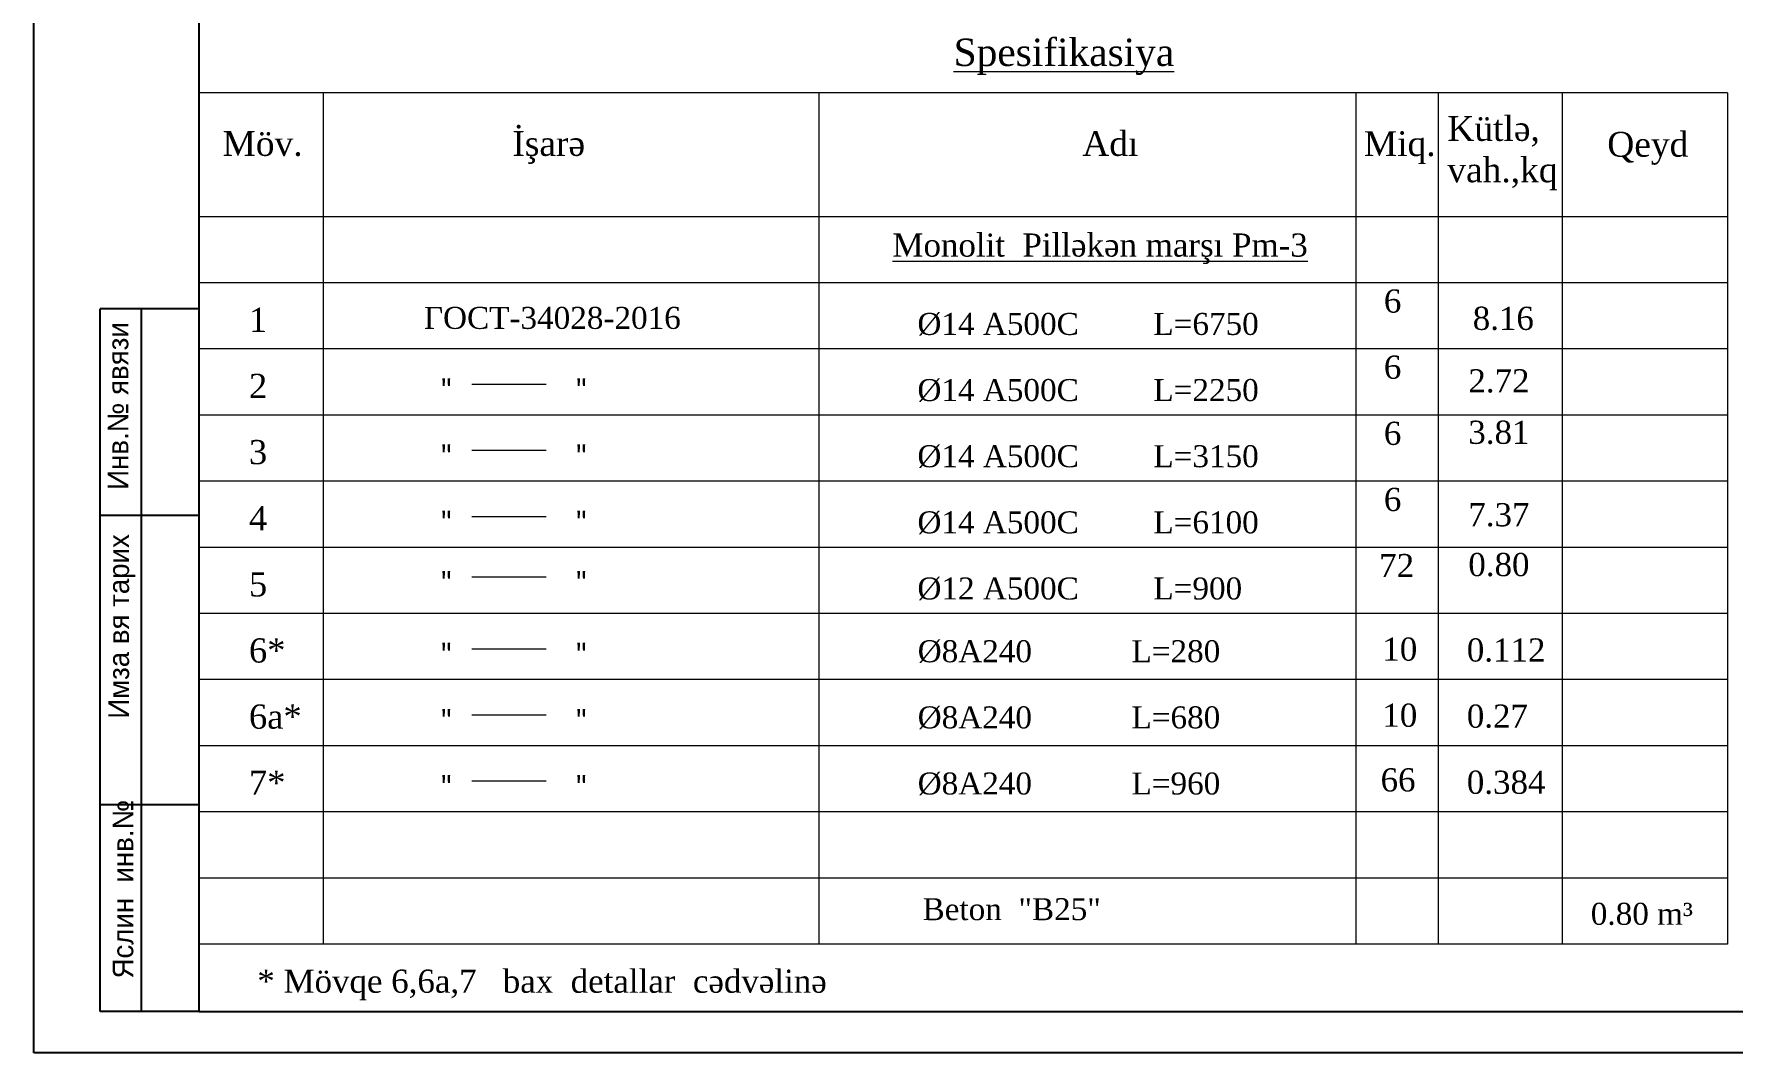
# Model space of a CAD drawing. Header units: millimetres. Extents: x -149347 to 251215, y -2929184 to -2541447.
# Drawn here: x 154722 to 172994, y -2663200 to -2652243 of the extents above; entities that cross this region are included whole.
import ezdxf

# ---------------------------------------------------------------- set-up
doc = ezdxf.new("R2010")
doc.units = ezdxf.units.MM
doc.layers.add('cedvel  0.09', color=7, linetype='Continuous', lineweight=13)
doc.styles.add('CP_ATTR', font='A3TI(LA).TTF')
doc.styles.get("Standard").update_dxf_attribs({"font": 'times.ttf'})
doc.styles.add('style6', font='ARIALN.TTF', dxfattribs={"height": 300})
doc.styles.add('Times New  Roman', font='times.ttf')
doc.styles.add('Times New Roman', font='times.ttf')

# ---------------------------------------------------------------- blocks, each defined once
blk = doc.blocks.new('mekteb')
at = {"color": 0, "lineweight": 25}
for p, q in [((99643, -1849866), (99643, -1821466)), ((139843, -1849866), (99643, -1849866))]:
    blk.add_line(p, q, dxfattribs=at)
at = {"color": 0, "lineweight": 25, "ltscale": 15}
for q in [(101643, -1821966), (139343, -1849366)]:
    blk.add_line((101643, -1849366), q, dxfattribs=at)
at = {"lineweight": 25, "ltscale": 0.25}
for p, q in [((100443, -1849366), (100443, -1840866)), ((100943, -1849367), (100943, -1840866))]:
    blk.add_line(p, q, dxfattribs=at)
at = {"lineweight": 25}
for p, q in [((101643, -1840866), (100443, -1840866)), ((101645, -1843366), (100445, -1843366)), ((101645, -1846866), (100445, -1846866)), ((101643, -1849366), (100443, -1849366))]:
    blk.add_line(p, q, dxfattribs=at)
at = {"lineweight": 25, "char_height": 250.01, "width": 5960.07, "attachment_point": 1, "rotation": 90, "style": 'CP_ATTR'}
for s, insert in [('\\pt3143;Инв.№ явязи', (100535, -1843053)), ('\\pt3143;Имза вя тарих', (100544, -1845823)), ('\\pt3143;Яслин  инв.№', (100595, -1848965))]:
    blk.add_mtext(s, dxfattribs=dict(at, insert=insert))

msp = doc.modelspace()

# ---------------------------------------------------------------- linework, layer by layer
at = {"lineweight": 15}
for p, q in [((156499.04123, -2652874.17535), (156499.04123, -2660607.81326)), ((172944.13335, -2652874.17535), (156499.04123, -2652874.17535)), ((156499.04123, -2652874.17535), (156499.04123, -2654207.5612)), ((157832.42708, -2652874.17535), (157832.42708, -2654207.5612)), ((163165.97047, -2652874.17535), (163165.97047, -2654207.5612)), ((168943.97581, -2652874.17535), (168943.97581, -2654207.5612)), ((169832.8997, -2652874.17535), (169832.8997, -2654207.5612)), ((171166.28555, -2652874.17535), (171166.28555, -2654207.5612)), ((172944.13335, -2652874.17535), (172944.13335, -2654207.5612)), ((172944.13335, -2654207.5612), (156499.04123, -2654207.5612)), ((156499.04123, -2654207.5612), (156499.04123, -2662030.0915)), ((172944.13335, -2654207.5612), (172944.13335, -2662030.0915)), ((172944.13335, -2662030.0915), (156499.04123, -2662030.0915))]:
    msp.add_line(p, q, dxfattribs=at)
at = {"color": 7, "lineweight": 15, "ltscale": 80}
for p, q in [((159433.73911, -2656008.07681), (160232.42044, -2656008.07681)), ((159433.73911, -2656719.21593), (160232.42044, -2656719.21593)), ((159433.73911, -2657430.35505), (160232.42044, -2657430.35505)), ((159433.73911, -2658079.75742), (160232.42044, -2658079.75742)), ((159433.73911, -2658852.63328), (160232.42044, -2658852.63328)), ((159433.73911, -2659563.7724), (160232.42044, -2659563.7724)), ((159433.73911, -2660274.91152), (160232.42044, -2660274.91152))]:
    msp.add_line(p, q, dxfattribs=at)
at = {"layer": 'cedvel  0.09', "lineweight": 15}
for p, q in [((157832.42708, -2654207.5612), (157832.42708, -2662030.0915)), ((163165.97047, -2654207.5612), (163165.97047, -2662030.0915)), ((168943.97581, -2654207.5612), (168943.97581, -2662030.0915)), ((169832.8997, -2654207.5612), (169832.8997, -2662030.0915)), ((171166.28555, -2654207.5612), (171166.28555, -2662030.0915)), ((172944.13335, -2654918.70032), (156499.04123, -2654918.70032)), ((172944.13335, -2655629.83943), (156499.04123, -2655629.83943)), ((172944.13335, -2656340.97855), (156499.04123, -2656340.97855)), ((172944.13335, -2657052.11767), (156499.04123, -2657052.11767)), ((172944.13335, -2657763.25679), (156499.04123, -2657763.25679)), ((172944.13335, -2658474.39591), (156499.04123, -2658474.39591)), ((172944.13335, -2659185.53503), (156499.04123, -2659185.53503)), ((172944.13335, -2659896.67415), (156499.04123, -2659896.67415)), ((172944.13335, -2660607.81326), (156499.04123, -2660607.81326)), ((172944.13335, -2661318.95238), (156499.04123, -2661318.95238))]:
    msp.add_line(p, q, dxfattribs=at)

# ---------------------------------------------------------------- block references
at = {"color": 7, "lineweight": 15, "xscale": 0.8889158819132976, "yscale": 0.8889158819132976, "zscale": 0.8889158819132976}
msp.add_blockref('mekteb', (66147.25871, -1018824.5597), dxfattribs=at)

# ---------------------------------------------------------------- texts
at = {"color": 0, "lineweight": 0, "insert": (164618.02964, -2652291.8885), "char_height": 294.7198051, "width": 1101.6842084, "attachment_point": 1, "style": 'Times New Roman'}
msp.add_mtext('{\\fTimes New Roman|b0|i0|c238|p18;\\LSpesifikasiya}', dxfattribs=at)
at = {"color": 7, "lineweight": 15, "ltscale": 15, "char_height": 266.6771695, "width": 1101.6842084, "attachment_point": 1, "style": 'Times New  Roman'}
for s, insert in [('{\\fTimes New Roman|b0|i0|c238|p18;Kütlə,\\Pvah.,kq}', (169930.40137, -2653125.73585)), ('{\\fTimes New Roman|b0|i0|c238|p18;Möv.}', (156750.74585, -2653286.81611)), ('{\\fTimes New Roman|b0|i0|c238|p18;İşarə}', (159869.65526, -2653286.81611)), ('{\\fTimes New Roman|b0|i0|c238|p18;Adı}', (166002.12108, -2653286.81611)), ('{\\fTimes New Roman|b0|i0|c238|p18;Miq.}', (169032.33437, -2653288.2285)), ('{\\fTimes New Roman|b0|i0|c238|p18;Qeyd}', (171651.50996, -2653295.43023))]:
    msp.add_mtext(s, dxfattribs=dict(at, insert=insert))
at = {"lineweight": 15}
for s, insert, char_height, width, attachment_point in [('{\\fTimes New Roman|b0|i0|c238|p18;\\H0.7x;\\LMonolit  Pilləkən marşı Pm-3}', (163959.28626, -2654387.68088), 355.5695593, 5154.7454582, 1), ('{\\fTimes New Roman|b0|i0|c238|p18;\\H0.56x;6\\H1.7858x;   }', (169247.32124, -2654989.72288), 444.4619491, 11229.6394617, 1), ('{\\fTimes New Roman|b0|i0|c238|p18;\\H0.56x;8.16}', (170203.66887, -2655175.65813), 444.4619491, 11229.6394617, 1), ('{\\fTimes New Roman|b0|i0|c238|p18;\\H0.56x;6\\H1.7858x;   }', (169247.32124, -2655700.862), 444.4619491, 11229.6394617, 1), ('{\\fTimes New Roman|b0|i0|c238|p18;\\H0.56x;2.72}', (170156.35788, -2655847.70144), 444.4619491, 11229.6394617, 1), ('{\\fTimes New Roman|b0|i0|c238|p18;\\H0.56x;6\\H1.7858x;   }', (169247.32124, -2656412.00112), 444.4619491, 11229.6394617, 1), ('{\\fTimes New Roman|b0|i0|c238|p18;\\H0.56x;3.81\\H1.7858x;  }', (170156.35788, -2656400.83861), 444.4619491, 11229.6394617, 1), ('{\\fTimes New Roman|b0|i0|c238|p18;\\H0.56x;6\\H1.7858x;   }', (169247.32124, -2657123.14024), 444.4619491, 11229.6394617, 1), ('{\\fTimes New Roman|b0|i0|c238|p18;\\H0.56x;7.37}', (170156.35788, -2657287.15779), 444.4619491, 11229.6394617, 1), ('{\\fTimes New Roman|b0|i0|c238|p18;\\H0.56x;72\\H1.7858x;   }', (169196.85433, -2657834.27935), 444.4619491, 11229.6394617, 1), ('{\\fTimes New Roman|b0|i0|c238|p18;\\H0.56x;0.80\\H1.7858x; }', (170156.35788, -2657823.11685), 444.4619491, 11229.6394617, 1), ('{\\fTimes New Roman|b0|i0|c238|p18;\\H0.56x;10\\H1.7858x;   }', (169231.1161, -2658984.98724), 444.4619491, 11229.6394617, 7), ('{\\fTimes New Roman|b0|i0|c238|p18;\\H0.56x;0.112\\H1.7858x;   }', (170140.15275, -2658996.14974), 444.4619491, 11229.6394617, 7), ('{\\fTimes New Roman|b0|i0|c238|p18;\\H0.56x;10\\H1.7858x;   }', (169231.1161, -2659696.12636), 444.4619491, 11229.6394617, 7), ('{\\fTimes New Roman|b0|i0|c238|p18;\\H0.56x;0.27}', (170140.15275, -2659707.28886), 444.4619491, 11229.6394617, 7), ('{\\fTimes New Roman|b0|i0|c238|p18;\\H0.56x;66\\H1.7858x;   }', (169212.28769, -2660391.07482), 444.4619491, 11229.6394617, 7), ('{\\fTimes New Roman|b0|i0|c238|p18;\\H0.56x;0.384\\H1.7858x;  }', (170140.15275, -2660418.42798), 444.4619491, 11229.6394617, 7), ('{\\fTimes New Roman|b0|i0|c238|p18;\\H0.7x;* Mövqe 6,6a,7   bax  detallar  cədvəlinə}', (157124.82476, -2662303.53713), 355.5695593, 7031.1363005, 1)]:
    msp.add_mtext(s, dxfattribs=dict(at, insert=insert, char_height=char_height, width=width, attachment_point=attachment_point))
for s, insert, char_height, width, attachment_point, style in [('{\\fTimes New Roman|b0|i0|c238|p18;1}', (157035.13987, -2655185.80446), 260.016352, 5539.3139629, 1, 'Times New  Roman'), (' ГOCT-34028-2016  ', (158828.11965, -2655177.13556), 236.3785018, 5800.0795522, 1, 'Times New Roman'), ('Ø14 A500C         L={\\fTimes New Roman|b0|i0|c238|p18;675}0', (164228.59003, -2655242.17151), 236.3785018, 5035.7399663, 1, 'Times New  Roman'), ('{\\fTimes New Roman|b0|i0|c238|p18;2}', (157035.13987, -2655896.94358), 260.016352, 5539.3139629, 1, 'Times New  Roman'), ('Ø14 A500C         L={\\fTimes New Roman|b0|i0|c238|p18;2250}', (164228.59003, -2655953.31063), 236.3785018, 5035.7399663, 1, 'Times New  Roman'), ('{\\fTimes New Roman|b0|i0|c238|p18;3}', (157035.13987, -2656608.0827), 260.016352, 5539.3139629, 1, 'Times New  Roman'), ('Ø14 A500C         L={\\fTimes New Roman|b0|i0|c238|p18;3150}', (164228.59003, -2656664.44975), 236.3785018, 5035.7399663, 1, 'Times New  Roman'), ('{\\fTimes New Roman|b0|i0|c238|p18;4}', (157035.13987, -2657319.22181), 260.016352, 5539.3139629, 1, 'Times New  Roman'), ('Ø14 A500C         L={\\fTimes New Roman|b0|i0|c238|p18;6100}', (164228.59003, -2657375.58887), 236.3785018, 5035.7399663, 1, 'Times New  Roman'), ('{\\fTimes New Roman|b0|i0|c238|p18;5}', (157035.13987, -2658030.36093), 260.016352, 5539.3139629, 1, 'Times New  Roman'), ('Ø1{\\fTimes New Roman|b0|i0|c238|p18;2} A500C         L={\\fTimes New Roman|b0|i0|c238|p18;900}', (164228.59003, -2658086.72799), 236.3785018, 5035.7399663, 1, 'Times New  Roman'), ('{\\fTimes New Roman|b0|i0|c238|p18;6*}', (157035.12359, -2658741.50005), 260.016352, 5539.3139629, 1, 'Times New  Roman'), ('Ø8A240        {\\fTimes New Roman|b0|i0|c238|p18;    }L={\\fTimes New Roman|b0|i0|c238|p18;280}', (164231.14421, -2659007.77971), 236.3785018, 5035.7399663, 7, 'Times New  Roman'), ('{\\fTimes New Roman|b0|i0|c238|p18;6a*}', (157035.12359, -2659452.63917), 260.016352, 5539.3139629, 1, 'Times New  Roman'), ('Ø8A240        {\\fTimes New Roman|b0|i0|c238|p18;    }L={\\fTimes New Roman|b0|i0|c238|p18;680}', (164231.14421, -2659718.91883), 236.3785018, 5035.7399663, 7, 'Times New  Roman'), ('{\\fTimes New Roman|b0|i0|c238|p18;7*}', (157035.13987, -2660163.77829), 260.016352, 5539.3139629, 1, 'Times New  Roman'), ('Ø8A240       {\\fTimes New Roman|b0|i0|c238|p18;     }L={\\fTimes New Roman|b0|i0|c238|p18;960}', (164231.14421, -2660430.05795), 236.3785018, 5035.7399663, 7, 'Times New  Roman'), ('Beton  {\\fTimes New Roman|b0|i0|c238|p18;"B25"}', (164283.72362, -2661535.23255), 236.3785018, 5035.7399663, 1, 'Times New  Roman'), ('{\\fTimes New Roman|b0|i0|c238|p18;0.80} m³', (171473.98538, -2661585.20615), 236.3785018, 5035.7399663, 1, 'Times New  Roman')]:
    msp.add_mtext(s, dxfattribs=dict(at, insert=insert, char_height=char_height, width=width, attachment_point=attachment_point, style=style))
at = {"color": 7, "lineweight": 15, "ltscale": 80, "char_height": 270, "width": 212.2147977, "attachment_point": 1, "style": 'style6'}
for insert in [(159103.84567, -2655944.45432), (160556.5226, -2655944.45432), (159103.84567, -2656655.59343), (160556.5226, -2656655.59343), (159103.84567, -2657366.73255), (160556.5226, -2657366.73255), (159103.84567, -2658016.13492), (160556.5226, -2658016.13492), (159103.84567, -2658789.01079), (160556.5226, -2658789.01079), (159103.84567, -2659500.14991), (160556.5226, -2659500.14991), (159103.84567, -2660211.28903), (160556.5226, -2660211.28903)]:
    msp.add_mtext('{\\fArial Narrow|b0|i0|c238|p34;"}', dxfattribs=dict(at, insert=insert))

doc.saveas('drawing.dxf')
